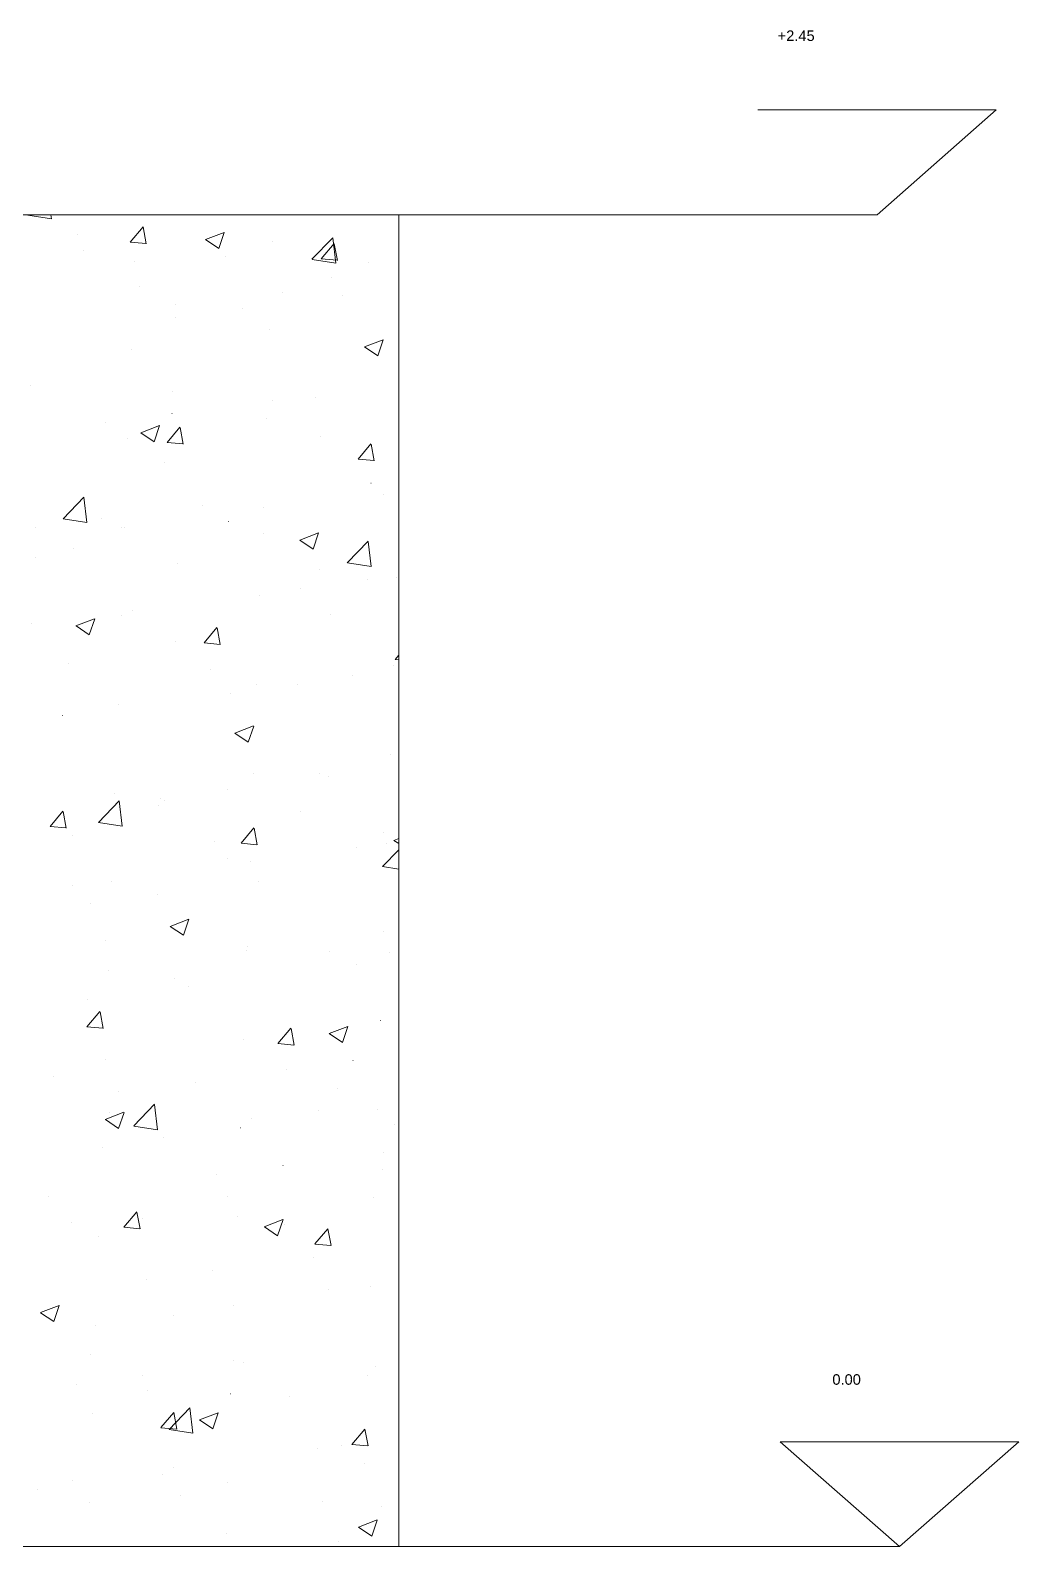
# Model space of a CAD drawing. Header units: centimetres. Extents: x -16179 to 12840, y -10704 to 3856.
# Drawn here: x 10922.1 to 11110.6, y -4075.6 to -3786.4 of the extents above; entities that cross this region are included whole.
import ezdxf

# ---------------------------------------------------------------- set-up
doc = ezdxf.new("R2010")
doc.units = ezdxf.units.CM
doc.header["$MEASUREMENT"] = 0
for name, color, linetype, lineweight in [('A-ELEV-PATT_Num_Penna__8_Num_Penna__8_Num_Penna__8_Num_Penna__8_Num_Penna__8_Num_Penna__8_Num_Penna__8_Num_Penna__8_Num_Penna__8_Num_Penna__8', 8, 'Continuous', 18), ('AA - linee quote_Num_Penna__3_Num_Penna__3_Num_Penna__3_Num_Penna__3_Num_Penna__3_Num_Penna__3_Num_Penna__3_Num_Penna__3_Num_Penna__3_Num_Penna__3', 3, 'Continuous', 18), ('AA - pareti sezionate_Num_Penna__7_Num_Penna__7_Num_Penna__7_Num_Penna__7_Num_Penna__7_Num_Penna__7_Num_Penna__7_Num_Penna__7_Num_Penna__7_Num_Penna__7', 7, 'Continuous', 18), ('AA pareti non sezionate_Num_Penna__2_Num_Penna__2_Num_Penna__2_Num_Penna__2_Num_Penna__2_Num_Penna__2_Num_Penna__2_Num_Penna__2_Num_Penna__2_Num_Penna__2', 2, 'Continuous', 18)]:
    doc.layers.add(name, color=color, linetype=linetype, lineweight=lineweight)
doc.styles.add('GENERATED_STYLE_1', font='Arial.ttf')

msp = doc.modelspace()

# ---------------------------------------------------------------- linework, layer by layer
at = {"layer": 'A-ELEV-PATT_Num_Penna__8_Num_Penna__8_Num_Penna__8_Num_Penna__8_Num_Penna__8_Num_Penna__8_Num_Penna__8_Num_Penna__8_Num_Penna__8_Num_Penna__8', "color": 8, "linetype": 'Continuous', "lineweight": 18}
for p, q in [((10921.63, -3821.67), (10926.15, -3822.37)), ((10926.14, -3822.37), (10926.05, -3821.57)), ((10931.06, -3825.29), (10931.07, -3825.29)), ((10941.16, -3826.79), (10943.61, -3823.87)), ((10944.24, -3827.08), (10943.65, -3823.89)), ((10955.54, -3826.3), (10959.1, -3824.93)), ((10958.08, -3828.02), (10959.11, -3824.95)), ((10932.3, -3828.34), (10932.3, -3828.34)), ((10941.16, -3826.8), (10944.2, -3827.06)), ((10955.55, -3826.31), (10958.08, -3828.02)), ((10968.35, -3826.6), (10968.36, -3826.6)), ((10975.84, -3830.06), (10979.8, -3825.94)), ((10977.59, -3829.98), (10980.04, -3827.06)), ((10980.36, -3830.78), (10979.8, -3825.95)), ((10980.68, -3830.27), (10980.09, -3827.08)), ((10941.97, -3830.41), (10941.97, -3830.41)), ((10959.42, -3829.48), (10959.42, -3829.48)), ((10975.85, -3830.08), (10980.37, -3830.78)), ((10977.6, -3829.99), (10980.64, -3830.25)), ((10986.54, -3830.63), (10986.54, -3830.63)), ((10979.49, -3833.5), (10979.5, -3833.5)), ((10943.01, -3835.16), (10943.02, -3835.16)), ((10970.13, -3836.31), (10970.13, -3836.31)), ((10981.74, -3836.9), (10981.74, -3836.9)), ((10949.87, -3838.59), (10949.87, -3838.59)), ((10962.5, -3839.43), (10962.5, -3839.43)), ((10949.78, -3841.1), (10949.78, -3841.1)), ((10967.73, -3843.51), (10967.74, -3843.51)), ((10985.86, -3846.75), (10989.42, -3845.39)), ((10988.41, -3848.47), (10989.44, -3845.4)), ((10941.35, -3847.32), (10941.35, -3847.32)), ((10985.87, -3846.77), (10988.4, -3848.47)), ((10922.19, -3854.16), (10922.2, -3854.16)), ((10949.31, -3855.3), (10949.32, -3855.3)), ((10968.37, -3856.93), (10968.38, -3856.93)), ((10976.43, -3856.45), (10976.43, -3856.45)), ((10949.13, -3859.47), (10949.14, -3859.47)), ((10967.12, -3860.42), (10967.12, -3860.42)), ((10936.42, -3861.14), (10936.42, -3861.14)), ((10943.18, -3863.14), (10946.74, -3861.77)), ((10943.19, -3863.15), (10945.72, -3864.85)), ((10945.72, -3864.85), (10946.75, -3861.78)), ((10948.2, -3865), (10950.65, -3862.09)), ((10951.29, -3865.29), (10950.7, -3862.11)), ((10940.73, -3864.23), (10940.74, -3864.23)), ((10948.21, -3865.01), (10951.25, -3865.28)), ((10977.39, -3863.81), (10977.4, -3863.81)), ((10984.64, -3868.19), (10987.09, -3865.27)), ((10987.72, -3868.48), (10987.14, -3865.29)), ((10947.77, -3868.9), (10947.77, -3868.9)), ((10984.65, -3868.2), (10987.68, -3868.46)), ((10987.09, -3872.74), (10987.1, -3872.74)), ((10989.57, -3874.96), (10989.57, -3874.96)), ((10928.36, -3879.55), (10932.32, -3875.42)), ((10932.88, -3880.26), (10932.32, -3875.44)), ((10955.01, -3876.97), (10955.01, -3876.97)), ((10966.5, -3877.33), (10966.5, -3877.33)), ((10928.37, -3879.57), (10932.89, -3880.27)), ((10935.77, -3879.5), (10935.77, -3879.5)), ((10959.94, -3880.05), (10959.95, -3880.05)), ((10923.05, -3881.18), (10923.06, -3881.18)), ((10939.42, -3881.26), (10939.42, -3881.26)), ((10940.11, -3881.14), (10940.12, -3881.14)), ((10966.54, -3882.41), (10966.54, -3882.41)), ((10973.5, -3883.59), (10977.06, -3882.22)), ((10973.51, -3883.6), (10976.04, -3885.31)), ((10976.05, -3885.31), (10977.08, -3882.24)), ((10930.32, -3885.13), (10930.32, -3885.13)), ((10982.58, -3887.96), (10986.53, -3883.83)), ((10987.1, -3888.67), (10986.53, -3883.85)), ((10923.01, -3886.94), (10923.02, -3886.94)), ((10950.13, -3888.09), (10950.13, -3888.09)), ((10977.25, -3889.23), (10977.25, -3889.23)), ((10982.59, -3887.97), (10987.1, -3888.67)), ((10986.44, -3891.11), (10986.45, -3891.11)), ((10991.96, -3890.67), (10991.97, -3890.67)), ((10965.88, -3894.24), (10965.89, -3894.24)), ((10973.73, -3892.78), (10973.73, -3892.78)), ((10939.5, -3898.05), (10939.5, -3898.05)), ((10941.64, -3897), (10941.65, -3897)), ((10979.34, -3897.83), (10979.35, -3897.83)), ((10922.41, -3899.54), (10922.41, -3899.54)), ((10930.82, -3899.97), (10934.38, -3898.61)), ((10930.83, -3899.99), (10933.36, -3901.69)), ((10933.36, -3901.69), (10934.39, -3898.62)), ((10955.25, -3903.22), (10957.7, -3900.3)), ((10958.34, -3903.5), (10957.75, -3900.32)), ((10949.72, -3902.91), (10949.72, -3902.91)), ((10955.26, -3903.22), (10958.3, -3903.49)), ((10991.69, -3906.4), (10992.38, -3905.58)), ((10991.7, -3906.41), (10992.38, -3906.47)), ((10929.31, -3907.08), (10929.32, -3907.08)), ((10956.43, -3908.23), (10956.43, -3908.23)), ((10983.55, -3909.38), (10983.55, -3909.38)), ((10991.34, -3907.58), (10991.35, -3907.58)), ((10992.32, -3908.61), (10992.33, -3908.61)), ((10965.26, -3911.15), (10965.27, -3911.15)), ((10973.08, -3911.14), (10973.09, -3911.14)), ((10938.88, -3914.96), (10938.88, -3914.96)), ((10960.36, -3912.82), (10960.37, -3912.82)), ((10928.28, -3917.04), (10928.29, -3917.04)), ((10961.14, -3920.43), (10964.7, -3919.06)), ((10961.15, -3920.44), (10963.68, -3922.15)), ((10963.69, -3922.15), (10964.72, -3919.08)), ((10990.73, -3924.49), (10990.73, -3924.49)), ((10964.64, -3928.06), (10964.65, -3928.06)), ((10977.25, -3928.14), (10977.25, -3928.14)), ((10978.96, -3928.65), (10978.96, -3928.65)), ((10938.26, -3931.87), (10938.26, -3931.87)), ((10947, -3932.85), (10947, -3932.85)), ((10959.72, -3931.18), (10959.72, -3931.18)), ((10925.87, -3938.24), (10928.31, -3935.32)), ((10928.95, -3938.52), (10928.36, -3935.34)), ((10935.1, -3937.44), (10939.05, -3933.32)), ((10939.61, -3938.15), (10939.05, -3933.33)), ((10946.54, -3934.19), (10946.54, -3934.19)), ((10947.62, -3933.22), (10947.62, -3933.22)), ((10973.66, -3935.33), (10973.66, -3935.33)), ((10925.87, -3938.24), (10928.91, -3938.51)), ((10935.1, -3937.46), (10939.62, -3938.16)), ((10962.3, -3941.43), (10964.75, -3938.51)), ((10965.38, -3941.71), (10964.8, -3938.53)), ((10930.13, -3939.87), (10930.14, -3939.87)), ((10957.25, -3941.01), (10957.25, -3941.01)), ((10962.31, -3941.43), (10965.34, -3941.7)), ((10989.42, -3939.29), (10989.42, -3939.29)), ((10990.11, -3941.4), (10990.11, -3941.4)), ((10991.47, -3940.88), (10992.38, -3940.53)), ((10991.48, -3940.89), (10992.38, -3941.5)), ((10959.79, -3944.38), (10959.8, -3944.38)), ((10984.37, -3942.16), (10984.37, -3942.16)), ((10989.31, -3945.85), (10992.38, -3942.65)), ((10964.03, -3944.98), (10964.03, -3944.98)), ((10989.32, -3945.87), (10992.38, -3946.34)), ((10930.17, -3949.46), (10930.17, -3949.46)), ((10937.64, -3948.78), (10937.65, -3948.78)), ((10965.59, -3948.68), (10965.6, -3948.68)), ((10933.64, -3952.89), (10933.64, -3952.89)), ((10946.35, -3951.21), (10946.36, -3951.21)), ((10948.78, -3957.27), (10952.34, -3955.9)), ((10951.33, -3958.98), (10952.36, -3955.91)), ((10948.79, -3957.28), (10951.32, -3958.98)), ((10989.49, -3958.31), (10989.5, -3958.31)), ((10936.43, -3960.01), (10936.44, -3960.01)), ((10963.55, -3961.16), (10963.55, -3961.16)), ((10963.41, -3961.89), (10963.41, -3961.89)), ((10979.19, -3962.15), (10979.2, -3962.15)), ((10984.31, -3964.49), (10984.32, -3964.49)), ((10990.67, -3962.3), (10990.67, -3962.3)), ((10937.02, -3965.7), (10937.03, -3965.7)), ((10949.57, -3967.24), (10949.57, -3967.24)), ((10952.23, -3968.72), (10952.23, -3968.72)), ((10932.99, -3971.25), (10932.99, -3971.25)), ((10932.91, -3976.45), (10935.36, -3973.53)), ((10936, -3976.74), (10935.41, -3973.55)), ((10988.87, -3975.22), (10988.88, -3975.22)), ((10932.92, -3976.46), (10935.96, -3976.72)), ((10962.79, -3978.8), (10962.8, -3978.8)), ((10969.35, -3979.64), (10971.8, -3976.72)), ((10972.43, -3979.92), (10971.84, -3976.74)), ((10979.11, -3977.72), (10982.66, -3976.35)), ((10979.12, -3977.73), (10981.64, -3979.44)), ((10981.65, -3979.44), (10982.68, -3976.37)), ((10969.36, -3979.64), (10972.39, -3979.91)), ((10936.41, -3982.61), (10936.41, -3982.61)), ((10970.95, -3984.53), (10970.95, -3984.53)), ((10983.66, -3982.86), (10983.67, -3982.86)), ((10926.54, -3985.97), (10926.54, -3985.97)), ((10953.66, -3987.12), (10953.66, -3987.12)), ((10938.86, -3988.75), (10938.87, -3988.75)), ((10980.77, -3988.26), (10980.78, -3988.26)), ((10936.42, -3994.1), (10939.98, -3992.74)), ((10937.25, -3992.79), (10937.25, -3992.79)), ((10938.96, -3995.82), (10940, -3992.75)), ((10941.83, -3995.34), (10945.79, -3991.21)), ((10946.35, -3996.05), (10945.79, -3991.22)), ((10977.1, -3992.47), (10977.1, -3992.47)), ((10988.26, -3992.13), (10988.26, -3992.13)), ((10936.43, -3994.12), (10938.96, -3995.82)), ((10941.84, -3995.35), (10946.36, -3996.05)), ((10962.17, -3995.71), (10962.18, -3995.71)), ((10964.37, -3993.94), (10964.37, -3993.94)), ((10991.49, -3995.09), (10991.49, -3995.09)), ((10947.47, -3997.55), (10947.47, -3997.55)), ((10935.79, -3999.52), (10935.79, -3999.52)), ((10989.54, -4000.36), (10989.55, -4000.36)), ((10957.58, -4004.57), (10957.59, -4004.57)), ((10970.3, -4002.89), (10970.31, -4002.89)), ((10989.27, -4003.62), (10989.27, -4003.62)), ((10925.5, -4008.79), (10925.51, -4008.79)), ((10959.64, -4008.7), (10959.65, -4008.7)), ((10987.64, -4009.04), (10987.64, -4009.04)), ((10930.02, -4013.79), (10930.02, -4013.79)), ((10939.96, -4014.66), (10942.41, -4011.74)), ((10943.04, -4014.95), (10942.46, -4011.76)), ((10943.55, -4012.94), (10943.56, -4012.94)), ((10961.56, -4012.62), (10961.56, -4012.62)), ((10966.74, -4014.56), (10970.3, -4013.19)), ((10969.29, -4016.27), (10970.32, -4013.2)), ((10935.17, -4016.43), (10935.18, -4016.43)), ((10939.97, -4014.67), (10943.01, -4014.93)), ((10966.76, -4014.57), (10969.28, -4016.27)), ((10970.67, -4014.08), (10970.67, -4014.08)), ((10976.4, -4017.85), (10978.85, -4014.93)), ((10979.48, -4018.14), (10978.89, -4014.95)), ((10976.41, -4017.86), (10979.44, -4018.12)), ((10976.18, -4020.4), (10976.18, -4020.4)), ((10944.22, -4024.6), (10944.22, -4024.6)), ((10956.94, -4022.93), (10956.94, -4022.93)), ((10979.04, -4026.48), (10979.05, -4026.48)), ((10987.02, -4025.95), (10987.03, -4025.95)), ((10924.06, -4030.94), (10927.62, -4029.58)), ((10924.07, -4030.95), (10926.6, -4032.66)), ((10926.6, -4032.66), (10927.63, -4029.59)), ((10960.94, -4029.53), (10960.94, -4029.53)), ((10934.55, -4033.34), (10934.56, -4033.34)), ((10949.42, -4031.57), (10949.42, -4031.57)), ((10933.66, -4038.9), (10933.66, -4038.9)), ((10960.78, -4040.04), (10960.78, -4040.04)), ((10962.81, -4040.43), (10962.82, -4040.43)), ((10987.89, -4041.19), (10987.9, -4041.19)), ((10930.86, -4044.64), (10930.86, -4044.64)), ((10943.57, -4042.96), (10943.58, -4042.96)), ((10986.4, -4042.87), (10986.41, -4042.87)), ((10944.37, -4045.72), (10944.37, -4045.72)), ((10960.32, -4046.44), (10960.33, -4046.44)), ((10971.49, -4046.87), (10971.49, -4046.87)), ((10933.94, -4050.25), (10933.94, -4050.25)), ((10947.01, -4052.87), (10949.46, -4049.96)), ((10948.57, -4053.23), (10952.52, -4049.11)), ((10950.09, -4053.16), (10949.5, -4049.97)), ((10953.08, -4053.94), (10952.52, -4049.12)), ((10954.38, -4051.39), (10957.94, -4050.03)), ((10954.4, -4051.41), (10956.92, -4053.11)), ((10956.93, -4053.11), (10957.96, -4050.04)), ((10947.02, -4052.88), (10950.05, -4053.14)), ((10948.57, -4053.25), (10953.09, -4053.95)), ((10983.45, -4056.06), (10985.9, -4053.14)), ((10986.53, -4056.35), (10985.94, -4053.16)), ((10976.95, -4056.79), (10976.95, -4056.79)), ((10981.53, -4056.24), (10981.54, -4056.24)), ((10983.45, -4056.07), (10986.49, -4056.33)), ((10985.79, -4059.78), (10985.79, -4059.78)), ((10930.21, -4063), (10930.21, -4063)), ((10947.32, -4061.88), (10947.32, -4061.88)), ((10949.45, -4060.47), (10949.45, -4060.47)), ((10923.55, -4064.72), (10923.56, -4064.72)), ((10950.67, -4065.86), (10950.67, -4065.86)), ((10959.7, -4063.35), (10959.71, -4063.35)), ((10933.32, -4067.16), (10933.32, -4067.16)), ((10977.79, -4067.01), (10977.79, -4067.01)), ((10989.12, -4067.95), (10989.12, -4067.95)), ((10984.71, -4071.85), (10988.26, -4070.48)), ((10987.25, -4073.56), (10988.28, -4070.49)), ((10959.49, -4073.03), (10959.5, -4073.03)), ((10984.72, -4071.86), (10987.25, -4073.56)), ((10980.88, -4074.61), (10980.89, -4074.61))]:
    msp.add_line(p, q, dxfattribs=at)
at = {"layer": 'AA - linee quote_Num_Penna__3_Num_Penna__3_Num_Penna__3_Num_Penna__3_Num_Penna__3_Num_Penna__3_Num_Penna__3_Num_Penna__3_Num_Penna__3_Num_Penna__3', "color": 3, "linetype": 'Continuous', "lineweight": 18}
for p, q in [((11106.37, -3801.55), (11060.86, -3801.55)), ((11083.62, -3821.57), (11106.37, -3801.55)), ((10992.38, -3821.57), (11038.11, -3821.57)), ((11038.11, -3821.57), (11083.62, -3821.57)), ((11065.13, -4055.55), (11087.89, -4075.57)), ((11110.64, -4055.55), (11065.13, -4055.55)), ((11087.89, -4075.57), (11110.64, -4055.55)), ((10996.65, -4075.57), (11087.89, -4075.57))]:
    msp.add_line(p, q, dxfattribs=at)
at = {"layer": 'AA - pareti sezionate_Num_Penna__7_Num_Penna__7_Num_Penna__7_Num_Penna__7_Num_Penna__7_Num_Penna__7_Num_Penna__7_Num_Penna__7_Num_Penna__7_Num_Penna__7', "color": 7, "linetype": 'Continuous', "lineweight": 18}
msp.add_line((11042.38, -4075.57), (10041.59, -4075.57), dxfattribs=at)
at = {"layer": 'AA pareti non sezionate_Num_Penna__2_Num_Penna__2_Num_Penna__2_Num_Penna__2_Num_Penna__2_Num_Penna__2_Num_Penna__2_Num_Penna__2_Num_Penna__2_Num_Penna__2', "color": 2, "linetype": 'Continuous', "lineweight": 18}
for p, q in [((10047.09, -3821.57), (10992.38, -3821.57)), ((10992.38, -3821.57), (10992.38, -4075.57))]:
    msp.add_line(p, q, dxfattribs=at)

# ---------------------------------------------------------------- texts
at = {"layer": 'AA - linee quote_Num_Penna__3_Num_Penna__3_Num_Penna__3_Num_Penna__3_Num_Penna__3_Num_Penna__3_Num_Penna__3_Num_Penna__3_Num_Penna__3_Num_Penna__3', "color": 3, "linetype": 'Continuous', "lineweight": 18, "char_height": 2, "attachment_point": 1, "style": 'GENERATED_STYLE_1'}
for s, insert in [('\\A1;+2.45', (11064.66, -3786.42)), ('\\A1;0.00', (11075.1, -4042.69))]:
    msp.add_mtext(s, dxfattribs=dict(at, insert=insert))

doc.saveas('drawing.dxf')
